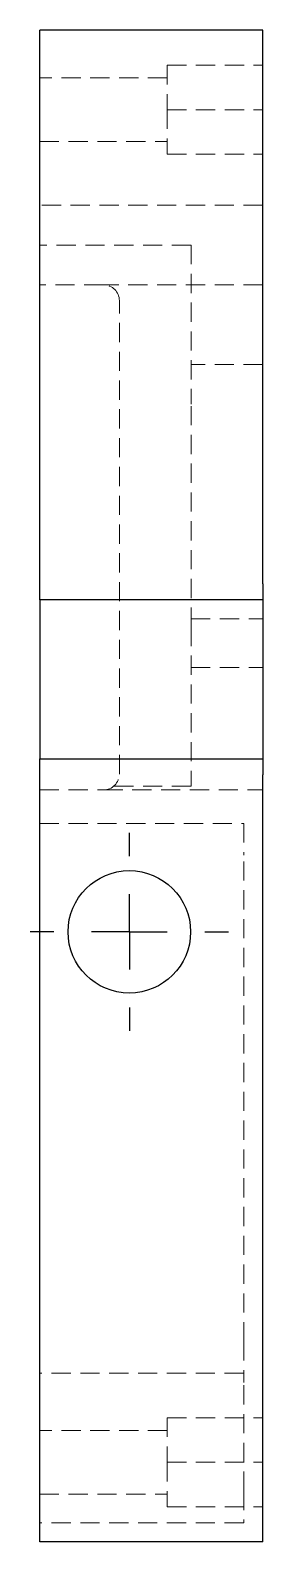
# Model space of a CAD drawing. Header units: millimetres. Extents: x 52 to 230, y 7 to 165.
# Drawn here: x 215 to 230.4, y 7 to 107 of the extents above.
import ezdxf

# ---------------------------------------------------------------- set-up
doc = ezdxf.new("R2010")
doc.units = ezdxf.units.MM
doc.linetypes.add('HIDDEN', pattern=[1.905, 1.27, -0.635])
doc.layers.add('10', color=7, linetype='Continuous')

# ---------------------------------------------------------------- blocks, each defined once
blk = doc.blocks.new('SW_CENTERMARKSYMBOL_4')
at = {"layer": '10', "color": 0}
for p, q in [((0, 5), (0, 6.55)), ((0, 0), (0, 2.5)), ((-5, 0), (-6.55, 0)), ((0, 0), (-2.5, 0)), ((0, 0), (0, -2.5)), ((0, 0), (2.5, 0)), ((5, 0), (6.55, 0)), ((0, -5), (0, -6.55))]:
    blk.add_line(p, q, dxfattribs=at)

msp = doc.modelspace()

# ---------------------------------------------------------------- linework, layer by layer
at = {"color": 7, "linetype": 'Continuous', "lineweight": 25}
for p, q in [((230.37, 107), (215.63, 107)), ((215.63, 104.89), (215.63, 107)), ((230.37, 104.89), (230.37, 107)), ((215.63, 70.37), (215.63, 104.89)), ((230.37, 70.37), (230.37, 104.89)), ((215.63, 69.32), (215.63, 70.37)), ((230.37, 70.37), (230.37, 69.32)), ((230.37, 69.32), (215.63, 69.32)), ((215.63, 69.32), (215.63, 58.79)), ((230.37, 69.32), (230.37, 58.79)), ((215.63, 57.74), (215.63, 58.79)), ((215.63, 58.79), (230.37, 58.79)), ((230.37, 58.79), (230.37, 57.74)), ((215.63, 9.11), (215.63, 57.74)), ((230.37, 9.11), (230.37, 57.74)), ((215.63, 7), (215.63, 9.11)), ((230.37, 7), (230.37, 9.11)), ((230.37, 7), (215.63, 7))]:
    msp.add_line(p, q, dxfattribs=at)
at = {"color": 7, "linetype": 'HIDDEN', "lineweight": 18}
for p, q in [((224.05, 104.68), (224.05, 101.74)), ((224.05, 104.68), (230.37, 104.68)), ((224.05, 103.84), (215.63, 103.84)), ((224.05, 101.74), (230.37, 101.74)), ((224.05, 101.74), (224.05, 98.79)), ((215.63, 99.63), (224.05, 99.63)), ((224.05, 98.79), (230.37, 98.79)), ((230.37, 95.42), (215.63, 95.42)), ((225.63, 92.79), (215.63, 92.79)), ((225.63, 92.79), (225.63, 82.26)), ((219.84, 90.16), (215.63, 90.16)), ((230.37, 90.16), (219.84, 90.16)), ((220.89, 57.79), (220.89, 89.11)), ((230.37, 84.89), (225.63, 84.89)), ((225.63, 67.53), (225.63, 82.26)), ((225.63, 68.07), (230.37, 68.07)), ((225.63, 67.53), (225.63, 57)), ((225.63, 64.84), (230.37, 64.84)), ((220.55, 57), (225.63, 57)), ((215.63, 56.74), (219.84, 56.74)), ((219.84, 56.74), (230.37, 56.74)), ((215.63, 54.53), (229.11, 54.53)), ((229.11, 54.53), (229.11, 52.42)), ((229.11, 20.26), (229.11, 52.42)), ((229.11, 20.26), (229.11, 18.16)), ((229.11, 18.16), (215.63, 18.16)), ((229.11, 18.16), (229.11, 17.53)), ((229.11, 10.37), (229.11, 17.53)), ((224.05, 15.21), (224.05, 12.26)), ((224.05, 15.21), (230.37, 15.21)), ((224.05, 14.37), (215.63, 14.37)), ((224.05, 12.26), (230.37, 12.26)), ((224.05, 12.26), (224.05, 9.32)), ((215.63, 10.16), (224.05, 10.16)), ((229.11, 10.37), (229.11, 8.26)), ((224.05, 9.32), (230.37, 9.32)), ((229.11, 8.26), (215.63, 8.26))]:
    msp.add_line(p, q, dxfattribs=at)
at = {"color": 7, "linetype": 'Continuous', "lineweight": 25}
msp.add_circle((221.55, 47.35), 4.05, dxfattribs=at)
at = {"color": 7, "linetype": 'HIDDEN', "lineweight": 18}
for centre, start, end in [((219.84, 89.11), 0, 90), ((219.84, 57.79), 270, 0)]:
    msp.add_arc(centre, 1.05, start, end, dxfattribs=at)

# ---------------------------------------------------------------- block references
at = {"layer": '10'}
msp.add_blockref('SW_CENTERMARKSYMBOL_4', (221.55, 47.35), dxfattribs=at)

doc.saveas('drawing.dxf')
